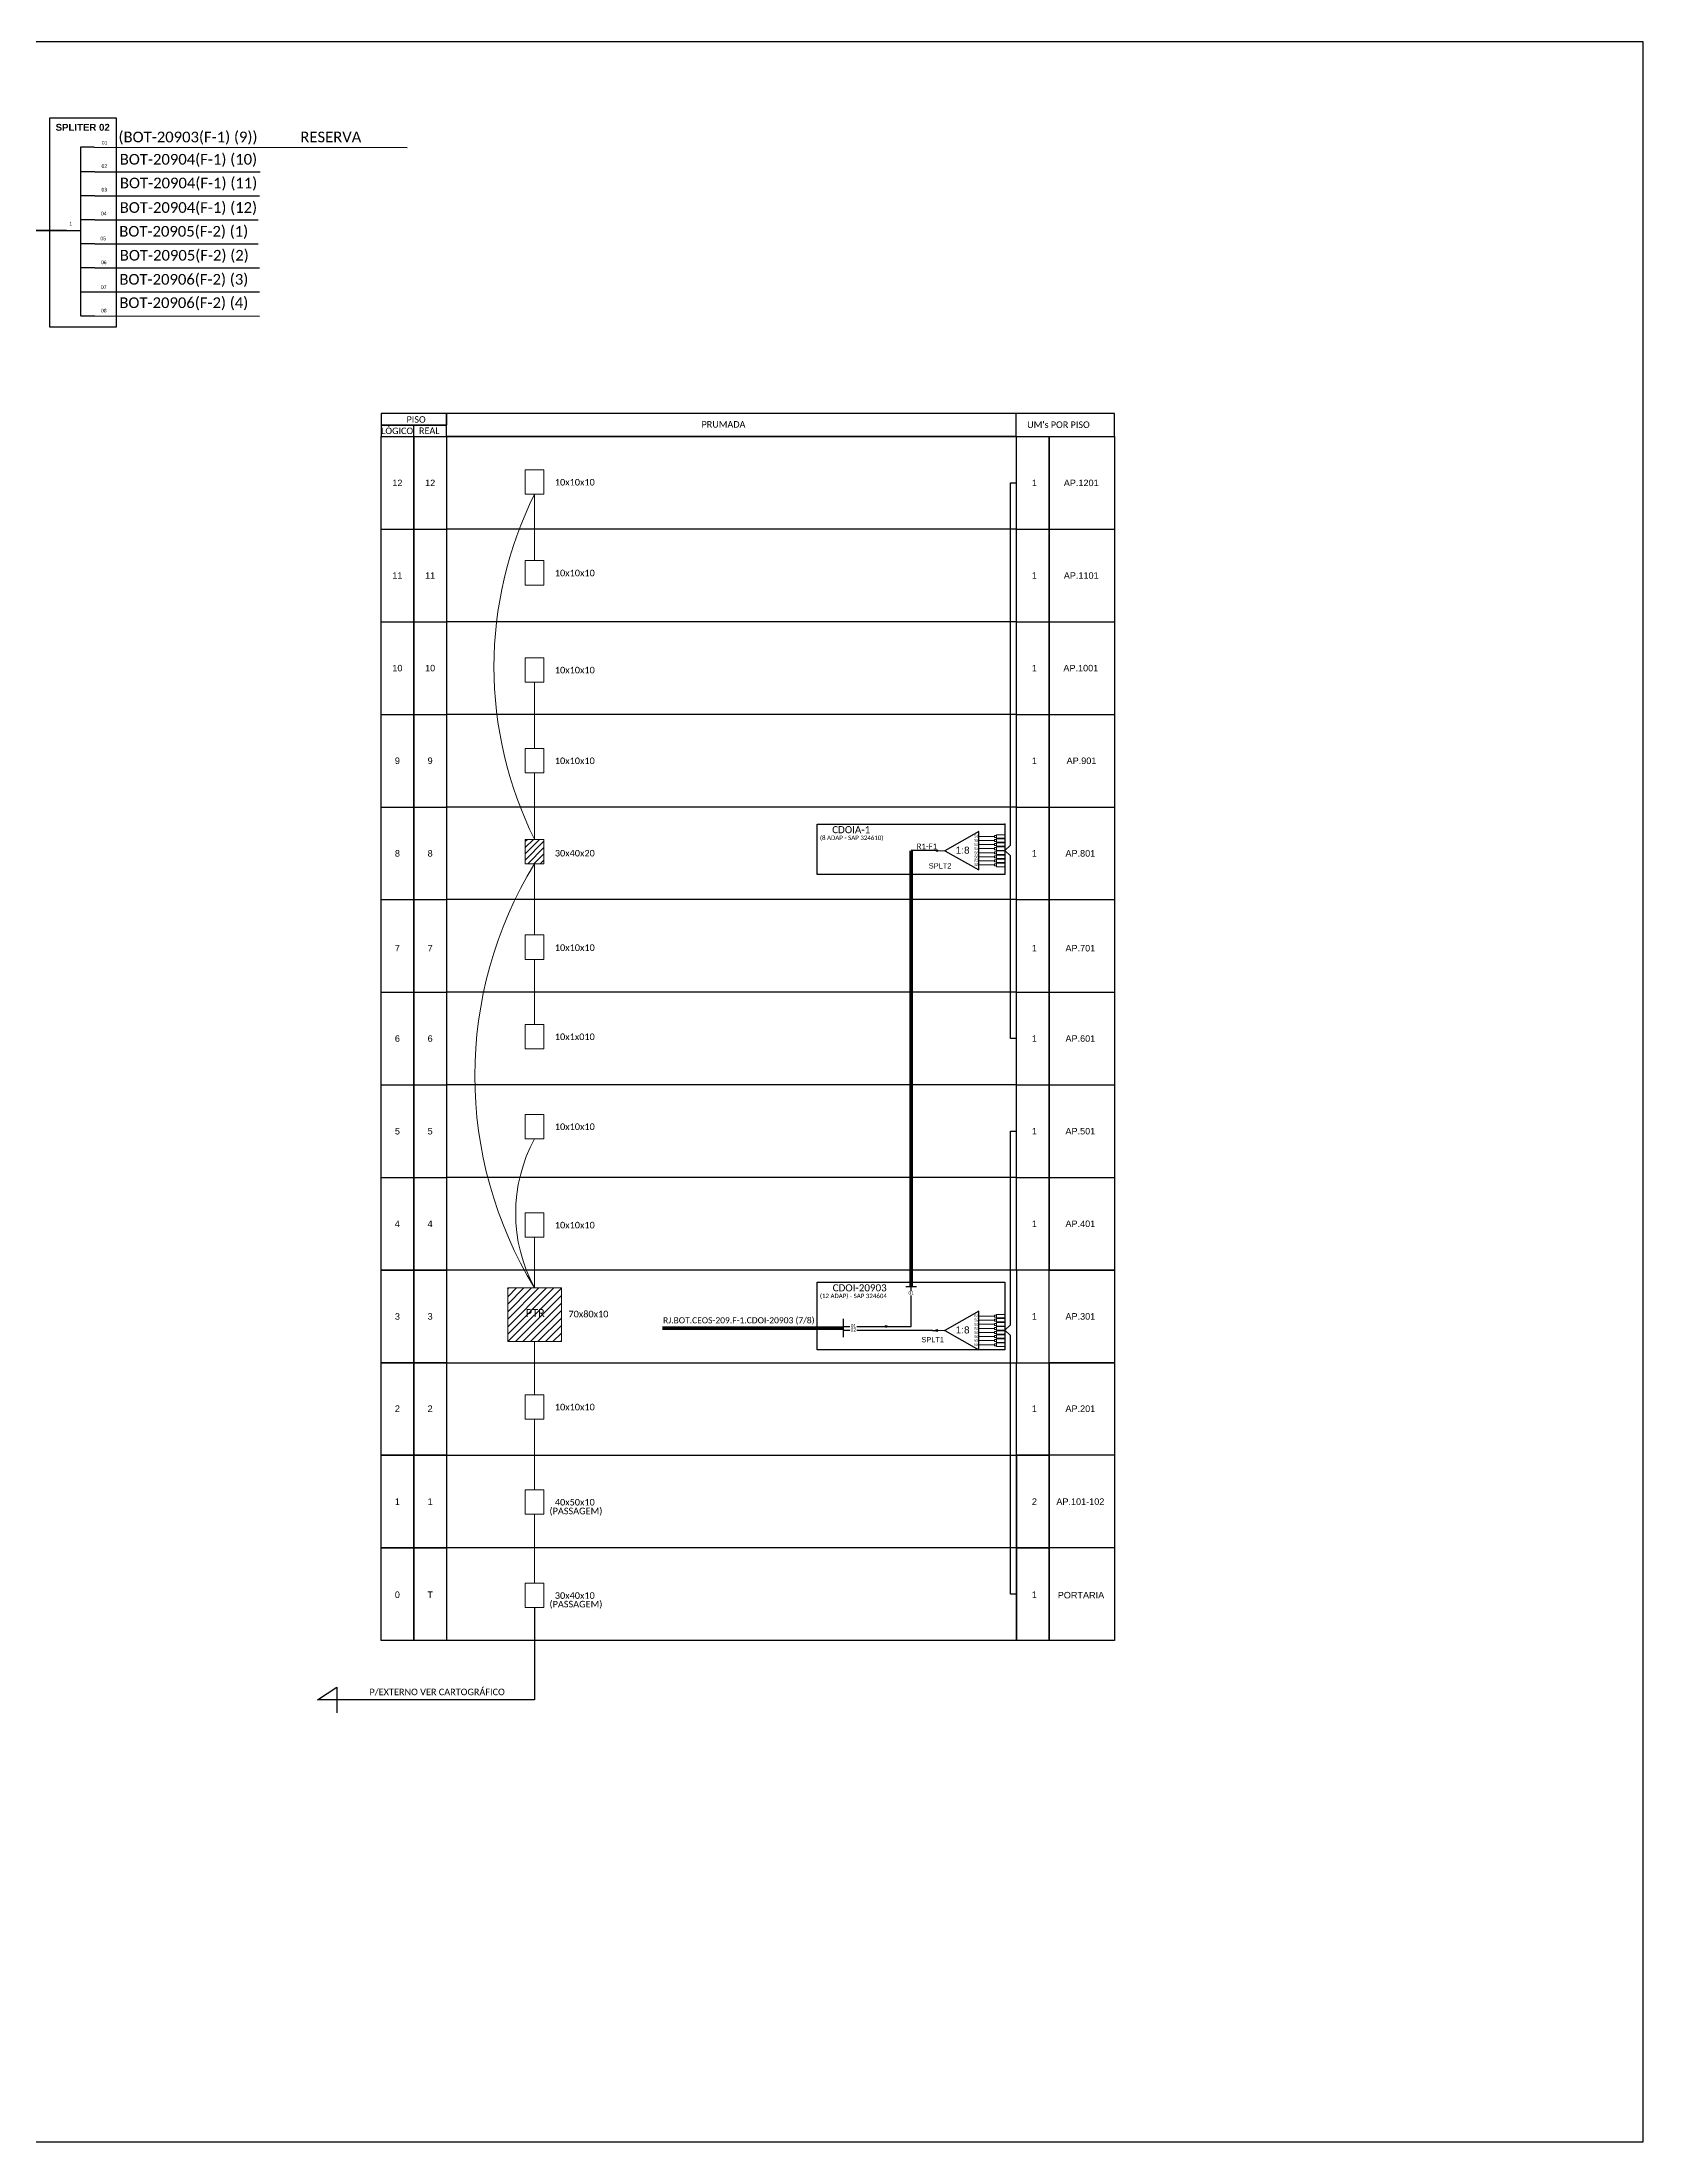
# Paper-space layout 'CDOI-20903' of a CAD drawing. Header units: millimetres. Extents: x 2513 to 3351, y 387 to 981.
# Drawn here: x 2898 to 3351, y 387 to 981 of the extents above; entities that cross this region are included whole.
import ezdxf
from ezdxf.enums import TextEntityAlignment as Align

# ---------------------------------------------------------------- set-up
doc = ezdxf.new("R2010")
doc.units = ezdxf.units.MM
doc.header["$LTSCALE"] = 0.03
for name, color, linetype in [('CAP a instalar', 1, 'FENCELINE1'), ('ml', 1, 'Continuous'), ('texto', 255, 'Continuous'), ('UNIFILAR', 7, 'Continuous')]:
    doc.layers.add(name, color=color, linetype=linetype)
doc.styles.add('ARIAL', font='arial.ttf')
doc.styles.add('MtXpl_Calibri', font='calibri.ttf')
doc.styles.get("Standard").update_dxf_attribs({"font": 'arial.ttf'})
doc.styles.add('WMF-Calibri0', font='calibri.ttf')
doc.linetypes.add('FENCELINE1', pattern='A,0.25,-0.1,[133,ltypeshp.shx,S=0.1,R=0,X=-0.1,Y=0],-0.1,1', length=1.45)

# ---------------------------------------------------------------- blocks, each defined once
blk = doc.blocks.new('A$C415C251F')
at = {"color": 3}
blk.add_point((0, 0), dxfattribs=at)
blk = doc.blocks.new('SPLT_1-8_SC-APC')
at = {"color": 1}
blk.add_lwpolyline([(-7.37, -2.1), (-17.04, -7.55), (-7.37, -13), (-7.37, -2.1)], dxfattribs=at)
at = {"color": 3, "lineweight": 0}
for points in [[(-2.99, -3.51), (-7.37, -3.51)], [(-7.37, -4.66), (-2.99, -4.66)], [(-7.37, -5.82), (-2.99, -5.82)], [(-2.41, -3.02), (-2.41, -4)], [(-2.41, -3.02), (0, -3.02)], [(-2.41, -4), (0, -4)], [(-2.41, -4.17), (-2.41, -5.16)], [(-2.41, -4.17), (0, -4.17)], [(-2.41, -5.16), (0, -5.16)], [(-2.41, -5.32), (-2.41, -6.31)], [(-2.41, -5.32), (0, -5.32)], [(-7.37, -6.97), (-2.99, -6.97)], [(-7.37, -8.12), (-2.99, -8.12)], [(-7.37, -9.28), (-2.99, -9.28)], [(-7.37, -10.43), (-2.99, -10.43)], [(-7.37, -11.58), (-2.99, -11.58)], [(-2.41, -6.31), (0, -6.31)], [(-2.41, -6.48), (-2.41, -7.46)], [(-2.41, -6.48), (0, -6.48)], [(-2.41, -7.46), (0, -7.46)], [(-2.41, -7.63), (-2.41, -8.62)], [(-2.41, -7.63), (0, -7.63)], [(-2.41, -8.62), (0, -8.62)], [(-2.41, -8.78), (-2.41, -9.77)], [(-2.41, -8.78), (0, -8.78)], [(-2.41, -9.77), (0, -9.77)], [(-2.41, -9.94), (-2.41, -10.92)], [(-2.41, -9.94), (0, -9.94)], [(-2.41, -10.92), (0, -10.92)], [(-2.41, -11.09), (-2.41, -12.08)], [(-2.41, -11.09), (0, -11.09)], [(-2.41, -12.08), (0, -12.08)]]:
    blk.add_lwpolyline(points, dxfattribs=at)
for points in [[(-2.99, -3.22), (-2.41, -3.22), (-2.41, -3.8), (-2.99, -3.8)], [(-2.99, -4.38), (-2.41, -4.38), (-2.41, -4.95), (-2.99, -4.95)], [(-2.99, -5.53), (-2.41, -5.53), (-2.41, -6.1), (-2.99, -6.1)], [(-2.99, -6.68), (-2.41, -6.68), (-2.41, -7.26), (-2.99, -7.26)], [(-2.99, -7.84), (-2.41, -7.84), (-2.41, -8.41), (-2.99, -8.41)], [(-2.99, -8.99), (-2.41, -8.99), (-2.41, -9.56), (-2.99, -9.56)], [(-2.99, -10.14), (-2.41, -10.14), (-2.41, -10.72), (-2.99, -10.72)], [(-2.99, -11.3), (-2.41, -11.3), (-2.41, -11.87), (-2.99, -11.87)]]:
    blk.add_lwpolyline(points, close=True, dxfattribs=at)
at = {"color": 1, "lineweight": 0}
blk.add_lwpolyline([(-17.04, -7.55), (-19.26, -7.55)], dxfattribs=at)
at = {"color": 1, "style": 'ARIAL'}
for s, height, p in [('S1', 0.75, (-8.74, -3.78)), ('S2', 0.75, (-8.74, -4.97)), ('S3', 0.75, (-8.74, -6.18)), ('1:8', 2, (-13.91, -8.4)), ('S4', 0.75, (-8.74, -7.36)), ('S5', 0.75, (-8.74, -8.57)), ('S6', 0.75, (-8.74, -9.69)), ('S7', 0.75, (-8.74, -10.78)), ('S8', 0.75, (-8.74, -11.9))]:
    blk.add_text(s, height=height, dxfattribs=at).set_placement(p)

psp = doc.layouts.new('CDOI-20903')

# ---------------------------------------------------------------- hatches: boundary and pattern name
h = psp.add_hatch()
h.set_pattern_fill('ANSI31', color=1, scale=10)
h.set_pattern_definition([(45, (-9152.5598, -1027.9725), (-0.88388348, 0.88388348), [])])
h.paths.add_polyline_path([(3040.26, 755.02), (3034.96, 755.02), (3034.96, 748.13), (3040.26, 748.13)])
h = psp.add_hatch(color=3)
h.dxf.hatch_style = 1
edge = h.paths.add_edge_path()
edge.add_arc((3151.4, 751.82), 0.205, 0, 360)
h = psp.add_hatch()
h.set_pattern_fill('ANSI31', color=1, scale=12, style=0)
h.set_pattern_definition([(45, (2296.439, 150.8694), (-1.0606602, 1.0606602), [])])
h.paths.add_polyline_path([(3045.2, 628.14), (3030.03, 628.14), (3030.03, 612.99), (3045.2, 612.99)])
h.paths.add_polyline_path([(3034.75, 619.08), (3041.26, 619.08), (3041.26, 623.03), (3034.75, 623.03)], flags=9)
h = psp.add_hatch(color=3)
h.dxf.hatch_style = 1
edge = h.paths.add_edge_path()
edge.add_arc((3137.09, 617.26), 0.256, 0, 360)
h = psp.add_hatch(color=3)
h.dxf.hatch_style = 1
edge = h.paths.add_edge_path()
edge.add_arc((3151.4, 616.11), 0.256, 0, 360)

# ---------------------------------------------------------------- linework, layer by layer
at = {"color": 0}
for p, q in [((2994.2, 868.94), (3003.46, 868.94)), ((2994.2, 842.74), (2994.2, 868.94)), ((2994.2, 868.94), (3003.46, 868.94)), ((3003.46, 868.94), (3003.46, 842.74)), ((3003.46, 868.94), (3012.72, 868.94)), ((3003.46, 842.74), (3003.46, 868.94)), ((3003.46, 868.94), (3012.72, 868.94)), ((3173.88, 868.94), (3012.72, 868.94)), ((3012.72, 868.94), (3012.72, 842.74)), ((3173.88, 868.94), (3012.72, 868.94)), ((3173.88, 868.94), (3183.14, 868.94)), ((3173.88, 842.74), (3173.88, 868.94)), ((3173.88, 868.94), (3183.14, 868.94)), ((3183.14, 868.94), (3201.65, 868.94)), ((3183.14, 842.74), (3183.14, 868.94)), ((3183.14, 868.94), (3183.14, 842.74)), ((3183.14, 868.94), (3201.65, 868.94)), ((3201.65, 868.94), (3201.65, 842.74)), ((2994.2, 842.74), (3003.46, 842.74)), ((2994.2, 816.55), (2994.2, 842.74)), ((2994.2, 842.74), (3003.46, 842.74)), ((3003.46, 842.74), (3003.46, 816.55)), ((3003.46, 842.74), (3012.72, 842.74)), ((3003.46, 816.55), (3003.46, 842.74)), ((3003.46, 842.74), (3012.72, 842.74)), ((3173.88, 842.74), (3012.72, 842.74)), ((3012.72, 842.74), (3012.72, 816.55)), ((3173.88, 842.74), (3012.72, 842.74)), ((3173.88, 842.74), (3183.14, 842.74)), ((3173.88, 816.55), (3173.88, 842.74)), ((3173.88, 842.74), (3183.14, 842.74)), ((3183.14, 842.74), (3201.65, 842.74)), ((3183.14, 816.55), (3183.14, 842.74)), ((3183.14, 842.74), (3183.14, 816.55)), ((3183.14, 842.74), (3201.65, 842.74)), ((3201.65, 842.74), (3201.65, 816.55)), ((2994.2, 816.55), (3003.46, 816.55)), ((2994.2, 790.35), (2994.2, 816.55)), ((3003.46, 816.55), (3003.46, 790.35)), ((3003.46, 816.55), (3012.72, 816.55)), ((3003.46, 790.35), (3003.46, 816.55)), ((3173.88, 816.55), (3012.72, 816.55)), ((3012.72, 816.55), (3012.72, 790.35)), ((3173.88, 816.55), (3183.14, 816.55)), ((3173.88, 790.35), (3173.88, 816.55)), ((3183.14, 816.55), (3201.65, 816.55)), ((3183.14, 790.35), (3183.14, 816.55)), ((3183.14, 816.55), (3183.14, 790.35)), ((3201.65, 816.55), (3201.65, 790.35)), ((2994.2, 790.35), (3003.46, 790.35)), ((2994.2, 764.16), (2994.2, 790.35)), ((3003.46, 790.35), (3003.46, 764.16)), ((3003.46, 790.35), (3012.72, 790.35)), ((3003.46, 764.16), (3003.46, 790.35)), ((3173.88, 790.35), (3012.72, 790.35)), ((3012.72, 790.35), (3012.72, 764.16)), ((3173.88, 790.35), (3183.14, 790.35)), ((3173.88, 764.16), (3173.88, 790.35)), ((3183.14, 790.35), (3201.65, 790.35)), ((3183.14, 764.16), (3183.14, 790.35)), ((3183.14, 790.35), (3183.14, 764.16)), ((3201.65, 790.35), (3201.65, 764.16)), ((2994.2, 764.16), (3003.46, 764.16)), ((2994.2, 737.96), (2994.2, 764.16)), ((3003.46, 764.16), (3003.46, 737.96)), ((3003.46, 764.16), (3012.72, 764.16)), ((3003.46, 737.96), (3003.46, 764.16)), ((3173.88, 764.16), (3012.72, 764.16)), ((3012.72, 764.16), (3012.72, 737.96)), ((3173.88, 764.16), (3183.14, 764.16)), ((3173.88, 737.96), (3173.88, 764.16)), ((3183.14, 764.16), (3201.65, 764.16)), ((3183.14, 737.96), (3183.14, 764.16)), ((3183.14, 764.16), (3183.14, 737.96)), ((3201.65, 764.16), (3201.65, 737.96)), ((2994.2, 737.96), (3003.46, 737.96)), ((2994.2, 711.77), (2994.2, 737.96)), ((3003.46, 737.96), (3003.46, 711.77)), ((3003.46, 737.96), (3012.72, 737.96)), ((3003.46, 711.77), (3003.46, 737.96)), ((3173.88, 737.96), (3012.72, 737.96)), ((3012.72, 737.96), (3012.72, 711.77)), ((3173.88, 737.96), (3183.14, 737.96)), ((3173.88, 711.77), (3173.88, 737.96)), ((3183.14, 737.96), (3201.65, 737.96)), ((3183.14, 711.77), (3183.14, 737.96)), ((3183.14, 737.96), (3183.14, 711.77)), ((3201.65, 737.96), (3201.65, 711.77)), ((2994.2, 711.77), (3003.46, 711.77)), ((2994.2, 685.57), (2994.2, 711.77)), ((3003.46, 711.77), (3003.46, 685.57)), ((3003.46, 711.77), (3012.72, 711.77)), ((3003.46, 685.57), (3003.46, 711.77)), ((3173.88, 711.77), (3012.72, 711.77)), ((3012.72, 711.77), (3012.72, 685.57)), ((3173.88, 711.77), (3183.14, 711.77)), ((3173.88, 685.57), (3173.88, 711.77)), ((3183.14, 711.77), (3201.65, 711.77)), ((3183.14, 685.57), (3183.14, 711.77)), ((3183.14, 711.77), (3183.14, 685.57)), ((3201.65, 711.77), (3201.65, 685.57)), ((2994.2, 685.57), (3003.46, 685.57)), ((2994.2, 659.38), (2994.2, 685.57)), ((3003.46, 685.57), (3003.46, 659.38)), ((3003.46, 685.57), (3012.72, 685.57)), ((3003.46, 659.38), (3003.46, 685.57)), ((3173.88, 685.57), (3012.72, 685.57)), ((3012.72, 685.57), (3012.72, 659.38)), ((3173.88, 685.57), (3183.14, 685.57)), ((3173.88, 659.38), (3173.88, 685.57)), ((3183.14, 685.57), (3201.65, 685.57)), ((3183.14, 659.38), (3183.14, 685.57)), ((3183.14, 685.57), (3183.14, 659.38)), ((3201.65, 685.57), (3201.65, 659.38)), ((3173.88, 659.38), (3012.72, 659.38)), ((3173.88, 633.18), (3012.72, 633.18)), ((3173.88, 633.18), (3173.88, 606.99)), ((3012.72, 606.99), (3173.88, 606.99)), ((3012.72, 580.79), (3173.88, 580.79)), ((3173.88, 580.79), (3173.88, 554.6)), ((3183.14, 554.6), (3183.14, 580.79)), ((3201.65, 580.79), (3201.65, 554.6)), ((3173.88, 554.6), (3012.72, 554.6)), ((3173.88, 554.6), (3173.88, 528.4)), ((3201.65, 554.6), (3183.14, 554.6)), ((3183.14, 528.4), (3183.14, 554.6)), ((3201.65, 554.6), (3201.65, 528.4)), ((3173.88, 528.4), (3012.72, 528.4)), ((3201.65, 528.4), (3183.14, 528.4))]:
    psp.add_line(p, q, dxfattribs=at)
at = {"color": 5}
for p, q in [((3144.1, 617.26), (3144.1, 625.99)), ((3137.09, 617.26), (3144.1, 617.26))]:
    psp.add_line(p, q, dxfattribs=at)
at = {"color": 3}
for p, q in [((3124.94, 617.26), (3126.8, 617.26)), ((3128.73, 617.26), (3137.09, 617.26))]:
    psp.add_line(p, q, dxfattribs=at)
psp.add_lwpolyline([(2512.52, 386.56), (3351.09, 386.56), (3351.09, 980.56), (2512.52, 980.56), (2512.52, 386.56)])
at = {"color": 7}
psp.add_lwpolyline([(2900.42, 899.95), (2919.43, 899.95), (2919.43, 958.97), (2900.42, 958.97)], close=True, dxfattribs=at)
at = {"color": 0}
for points in [[(2994.2, 872.22), (3012.72, 872.22), (3012.72, 875.51), (2994.2, 875.51)], [(2994.2, 868.94), (3012.72, 868.94), (3012.72, 872.22), (2994.2, 872.22)], [(2994.2, 659.38), (3003.46, 659.38), (3003.46, 633.18), (2994.2, 633.18)], [(3003.46, 659.38), (3012.72, 659.38), (3012.72, 633.18), (3003.46, 633.18)], [(3173.88, 659.38), (3183.14, 659.38), (3183.14, 633.18), (3173.88, 633.18)], [(3183.14, 659.38), (3201.65, 659.38), (3201.65, 633.18), (3183.14, 633.18)], [(2994.2, 633.18), (3003.46, 633.18), (3003.46, 606.99), (2994.2, 606.99)], [(3003.46, 633.18), (3012.72, 633.18), (3012.72, 606.99), (3003.46, 606.99)], [(3183.14, 633.18), (3201.65, 633.18), (3201.65, 606.99), (3183.14, 606.99)], [(2994.2, 606.99), (3003.46, 606.99), (3003.46, 580.79), (2994.2, 580.79)], [(3003.46, 606.99), (3012.72, 606.99), (3012.72, 580.79), (3003.46, 580.79)], [(3173.88, 606.99), (3183.14, 606.99), (3183.14, 580.79), (3173.88, 580.79)], [(3183.14, 606.99), (3201.65, 606.99), (3201.65, 580.79), (3183.14, 580.79)], [(2994.2, 580.79), (3003.46, 580.79), (3003.46, 554.6), (2994.2, 554.6)], [(3003.46, 580.79), (3012.72, 580.79), (3012.72, 554.6), (3003.46, 554.6)], [(3173.88, 580.79), (3183.14, 580.79), (3183.14, 554.6), (3173.88, 554.6)], [(2994.2, 554.6), (3003.46, 554.6), (3003.46, 528.4), (2994.2, 528.4)], [(3003.46, 554.6), (3012.72, 554.6), (3012.72, 528.4), (3003.46, 528.4)], [(3173.88, 554.6), (3183.14, 554.6), (3183.14, 528.4), (3173.88, 528.4)]]:
    psp.add_lwpolyline(points, close=True, dxfattribs=at)
for points in [[(3012.72, 868.94), (3201.65, 868.94), (3201.65, 875.51), (3012.72, 875.51), (3012.72, 875.51), (3012.72, 872.22)], [(3173.86, 868.94), (3173.86, 875.51)], [(3003.46, 868.94), (3003.46, 872.22)]]:
    psp.add_lwpolyline(points, dxfattribs=at)
at = {"color": 0, "lineweight": 0}
for points in [[(3034.96, 859.53), (3040.26, 859.53), (3040.26, 852.63), (3034.96, 852.63)], [(3034.96, 833.85), (3040.26, 833.85), (3040.26, 826.95), (3034.96, 826.95)], [(3034.96, 806.39), (3040.26, 806.39), (3040.26, 799.5), (3034.96, 799.5)], [(3034.96, 780.73), (3040.26, 780.73), (3040.26, 773.83), (3034.96, 773.83)], [(3034.96, 727.97), (3040.26, 727.97), (3040.26, 721.07), (3034.96, 721.07)], [(3034.96, 702.67), (3040.26, 702.67), (3040.26, 695.77), (3034.96, 695.77)], [(3034.96, 677.23), (3040.26, 677.23), (3040.26, 670.33), (3034.96, 670.33)], [(3034.96, 649.39), (3040.26, 649.39), (3040.26, 642.5), (3034.96, 642.5)], [(3034.96, 597.93), (3040.26, 597.93), (3040.26, 591.03), (3034.96, 591.03)], [(3034.96, 571.02), (3040.26, 571.02), (3040.26, 564.13), (3034.96, 564.13)], [(3034.96, 544.62), (3040.26, 544.62), (3040.26, 537.72), (3034.96, 537.72)]]:
    psp.add_lwpolyline(points, close=True, dxfattribs=at)
at = {"color": 3}
for points in [[(3173.88, 698.67), (3172.23, 698.67), (3172.23, 750.39), (3170.66, 751.9), (3172.23, 753.41), (3172.23, 855.84), (3173.88, 855.84)], [(3173.88, 541.5), (3172.23, 541.5), (3172.23, 614.68), (3170.66, 616.19), (3172.23, 617.7), (3172.23, 672.47), (3173.88, 672.47)]]:
    psp.add_lwpolyline(points, dxfattribs=at)
at = {"color": 1, "lineweight": 0}
for points in [[(3034.96, 755.02), (3040.26, 755.02), (3040.26, 748.13), (3034.96, 748.13)], [(3030.03, 628.17), (3045.2, 628.17), (3045.2, 612.99), (3030.03, 612.99)]]:
    psp.add_lwpolyline(points, close=True, dxfattribs=at)
at = {"color": 1}
for points in [[(3117.53, 759.36), (3170.66, 759.36), (3170.66, 745.04), (3117.53, 745.04)], [(3117.53, 629.78), (3170.66, 629.78), (3170.66, 610.66), (3117.53, 610.66)]]:
    psp.add_lwpolyline(points, close=True, dxfattribs=at)
at = {"color": 5, "const_width": 1}
psp.add_lwpolyline([(3144.1, 628.55), (3144.1, 751.82)], dxfattribs=at)
at = {"color": 5}
for points in [[(3151.19, 751.82), (3144.09, 751.82)], [(3142.59, 628.55), (3145.61, 628.55)], [(3144.1, 627.34), (3144.1, 628.55)]]:
    psp.add_lwpolyline(points, dxfattribs=at)
at = {"color": 1}
for points in [[(3124.94, 619.35), (3124.94, 614.22)], [(3163.29, 621.55), (3153.62, 616.11), (3163.29, 610.66), (3163.29, 621.55)]]:
    psp.add_lwpolyline(points, dxfattribs=at)
at = {"color": 3, "lineweight": 0}
for points in [[(3167.67, 620.14), (3163.29, 620.14)], [(3163.29, 618.99), (3167.67, 618.99)], [(3163.29, 617.84), (3167.67, 617.84)], [(3168.25, 620.64), (3168.25, 619.65)], [(3168.25, 620.64), (3170.66, 620.64)], [(3168.25, 619.65), (3170.66, 619.65)], [(3168.25, 619.48), (3168.25, 618.5)], [(3168.25, 619.48), (3170.66, 619.48)], [(3168.25, 618.5), (3170.66, 618.5)], [(3168.25, 618.33), (3168.25, 617.34)], [(3168.25, 618.33), (3170.66, 618.33)], [(3163.29, 616.68), (3167.67, 616.68)], [(3163.29, 615.53), (3167.67, 615.53)], [(3163.29, 614.38), (3167.67, 614.38)], [(3163.29, 613.22), (3167.67, 613.22)], [(3168.25, 617.34), (3170.66, 617.34)], [(3168.25, 617.18), (3168.25, 616.19)], [(3168.25, 617.18), (3170.66, 617.18)], [(3168.25, 616.19), (3170.66, 616.19)], [(3168.25, 616.02), (3168.25, 615.04)], [(3168.25, 616.02), (3170.66, 616.02)], [(3168.25, 615.04), (3170.66, 615.04)], [(3168.25, 614.87), (3168.25, 613.88)], [(3168.25, 614.87), (3170.66, 614.87)], [(3168.25, 613.88), (3170.66, 613.88)], [(3168.25, 613.72), (3168.25, 612.73)], [(3168.25, 613.72), (3170.66, 613.72)], [(3168.25, 612.73), (3170.66, 612.73)], [(3168.25, 612.56), (3168.25, 611.58)], [(3168.25, 612.56), (3170.66, 612.56)]]:
    psp.add_lwpolyline(points, dxfattribs=at)
for points in [[(3167.67, 620.43), (3168.25, 620.43), (3168.25, 619.86), (3167.67, 619.86)], [(3167.67, 619.28), (3168.25, 619.28), (3168.25, 618.7), (3167.67, 618.7)], [(3167.67, 618.12), (3168.25, 618.12), (3168.25, 617.55), (3167.67, 617.55)], [(3167.67, 616.97), (3168.25, 616.97), (3168.25, 616.4), (3167.67, 616.4)], [(3167.67, 615.82), (3168.25, 615.82), (3168.25, 615.24), (3167.67, 615.24)], [(3167.67, 614.66), (3168.25, 614.66), (3168.25, 614.09), (3167.67, 614.09)], [(3167.67, 613.51), (3168.25, 613.51), (3168.25, 612.94), (3167.67, 612.94)], [(3167.67, 612.36), (3168.25, 612.36), (3168.25, 611.78), (3167.67, 611.78)]]:
    psp.add_lwpolyline(points, close=True, dxfattribs=at)
at = {"color": 1, "const_width": 1}
psp.add_lwpolyline([(3073.72, 616.76), (3124.94, 616.76)], dxfattribs=at)
at = {"color": 2}
for points in [[(3124.94, 616.16), (3126.8, 616.16)], [(3150.2, 616.11), (3128.75, 616.11)], [(3150.2, 616.11), (3151.4, 616.11)]]:
    psp.add_lwpolyline(points, dxfattribs=at)
at = {"color": 1, "lineweight": 0}
psp.add_lwpolyline([(3153.62, 616.11), (3151.4, 616.11)], dxfattribs=at)
at = {"color": 3}
for centre, radius in [((3151.4, 751.82), 0.205), ((3137.09, 617.26), 0.256), ((3151.4, 616.11), 0.256)]:
    psp.add_circle(centre, radius, dxfattribs=at)
psp.add_point((3153.62, 616.11))
at = {"layer": 'CAP a instalar', "color": 3, "lineweight": 0}
for points in [[(3037.61, 852.63), (3037.61, 833.85)], [(3037.61, 780.73), (3037.61, 799.5)], [(3037.61, 755.02), (3037.61, 773.83)], [(3037.61, 748.13), (3037.61, 727.97)], [(3037.61, 721.07), (3037.61, 702.67)], [(3037.61, 628.17), (3037.61, 642.5)], [(3037.61, 612.99), (3037.61, 597.93)], [(3167.67, 612.07), (3163.29, 612.07)], [(3168.25, 611.58), (3170.66, 611.58)], [(3037.61, 591.03), (3037.61, 571.02)], [(3037.61, 564.13), (3037.61, 544.62)]]:
    psp.add_lwpolyline(points, dxfattribs=at)
for centre, radius, start, end in [((3135.66, 803.83), 109.52, 153.53662, 206.46338), ((3135.76, 688.15), 115.02, 148.56932, 211.43068), ((3076.57, 649.25), 44.29, 151.57492, 208.42508)]:
    psp.add_arc(centre, radius, start, end, dxfattribs=at)
at = {"layer": 'ml', "color": 1}
psp.add_lwpolyline([(3037.61, 537.72), (3037.61, 511.58), (2976.22, 511.58), (2981.68, 515.21), (2981.68, 507.95)], dxfattribs=at)
at = {"layer": 'UNIFILAR', "color": 7, "linetype": 'Continuous'}
for p, q in [((2909.19, 950.78), (2909.19, 903.01)), ((2913.06, 950.78), (2909.19, 950.78)), ((2913.25, 943.87), (2909.38, 943.87)), ((2913.25, 937.06), (2909.38, 937.06)), ((2905.17, 927.21), (2909.17, 927.21)), ((2913.25, 930.21), (2909.38, 930.21)), ((2913.25, 923.43), (2909.38, 923.43)), ((2913.25, 916.65), (2909.38, 916.65)), ((2913.25, 909.84), (2909.38, 909.84)), ((2913.25, 903.05), (2909.38, 903.05))]:
    psp.add_line(p, q, dxfattribs=at)
at = {"layer": 'UNIFILAR', "color": 10, "linetype": 'Continuous'}
for p, q in [((2913.06, 950.78), (3001.63, 950.76)), ((2913.25, 943.87), (2960.05, 943.86)), ((2913.25, 937.07), (2959.85, 937.06)), ((2913.25, 930.23), (2959.44, 930.21)), ((2913.25, 923.45), (2959.44, 923.43)), ((2913.25, 916.65), (2959.85, 916.64)), ((2913.25, 909.86), (2959.85, 909.85)), ((2913.25, 903.06), (2959.85, 903.05))]:
    psp.add_line(p, q, dxfattribs=at)
at = {"layer": 'UNIFILAR', "color": 1, "linetype": 'Continuous', "lineweight": 60}
psp.add_line((2905.17, 927.21), (2866.91, 927.09), dxfattribs=at)

# ---------------------------------------------------------------- block references
at = {"color": 3}
for name in ['SPLT_1-8_SC-APC', 'A$C415C251F']:
    psp.add_blockref(name, (3170.66, 759.36), dxfattribs=at)

# ---------------------------------------------------------------- texts
at = {"color": 0, "style": 'WMF-Calibri0'}
for s, height, p in [('     PISO', 1.84, (2998.17, 872.87)), ('PRUMADA', 1.84, (3084.84, 871.48)), ("UM's POR PISO", 1.84, (3176.93, 871.39)), ('  LÓGICO', 1.84, (2992.93, 869.65)), ('    REAL', 1.84, (3002.34, 869.69)), ('10x10x10', 1.854, (3043.36, 855.11)), ('10x10x10', 1.854, (3043.36, 829.43)), ('10x10x10', 1.854, (3043.36, 801.97)), ('10x10x10', 1.854, (3043.36, 776.31)), ('30x40x20', 1.854, (3043.36, 750.18)), ('10x10x10', 1.854, (3043.36, 723.46)), ('10x1x010', 1.854, (3043.36, 698.25)), ('10x10x10', 1.854, (3043.36, 672.81)), ('10x10x10', 1.854, (3043.36, 644.97)), ('70x80x10', 1.854, (3047.21, 619.82)), ('10x10x10', 1.854, (3043.36, 593.51)), ('(PASSAGEM)', 1.854, (3041.85, 564.12)), ('40x50x10', 1.854, (3043.36, 566.6)), ('30x40x10', 1.854, (3043.36, 540.2)), ('(PASSAGEM)', 1.854, (3041.85, 537.77)), ('P/EXTERNO VER CARTOGRÁFICO', 1.8536, (2990.93, 512.93))]:
    psp.add_text(s, height=height, dxfattribs=at).set_placement(p)
at = {"color": 0, "style": 'ARIAL'}
for s, p in [('12', (2998.83, 855.84)), ('12', (3008.09, 855.84)), ('1', (3178.98, 855.84)), ('AP.1201', (3192.22, 855.84)), ('11', (2998.83, 829.64)), ('11', (3008.09, 829.64)), ('1', (3178.98, 829.64)), ('AP.1101', (3192.22, 829.64)), ('10', (2998.83, 803.45)), ('10', (3008.09, 803.45)), ('1', (3178.98, 803.45)), ('AP.1001', (3192.1, 803.45)), ('9', (2998.83, 777.25)), ('9', (3008.09, 777.25)), ('1', (3178.98, 777.25)), ('AP.901', (3192.29, 777.25)), ('8', (2998.83, 751.06)), ('8', (3008.09, 751.06)), ('1', (3178.98, 751.06)), ('AP.801', (3191.97, 751.06)), ('7', (2998.83, 724.23)), ('7', (3008.09, 724.23)), ('1', (3178.98, 724.23)), ('AP.701', (3191.97, 724.23)), ('6', (2998.83, 698.67)), ('6', (3008.09, 698.67)), ('1', (3178.98, 698.67)), ('AP.601', (3191.97, 698.67)), ('5', (2998.83, 672.47)), ('5', (3008.09, 672.47)), ('1', (3178.98, 672.47)), ('AP.501', (3191.97, 672.47)), ('4', (2998.83, 646.28)), ('4', (3008.09, 646.28)), ('1', (3178.98, 646.28)), ('AP.401', (3191.97, 646.28)), ('3', (2998.83, 620.08)), ('3', (3008.09, 620.08)), ('1', (3178.98, 620.08)), ('AP.301', (3191.97, 620.08)), ('2', (2998.83, 593.98)), ('2', (3008.09, 593.98)), ('1', (3178.98, 593.98)), ('AP.201', (3191.97, 593.98)), ('1', (2998.83, 567.69)), ('1', (3008.09, 567.69)), ('2', (3178.98, 567.69)), ('AP.101-102', (3191.97, 567.69)), ('0', (2998.83, 541.36)), ('T', (3008.09, 541.36)), ('1', (3178.98, 541.36)), ('PORTARIA', (3192.15, 541.24))]:
    psp.add_text(s, height=1.84, dxfattribs=at).set_placement(p, align=Align.MIDDLE_CENTER)
at = {"color": 1, "ltscale": 6, "style": 'WMF-Calibri0'}
psp.add_text('(8 ADAP - SAP 324610)', height=1.25, dxfattribs=at).set_placement((3127.3, 754.83), align=Align.CENTER)
psp.add_text('CDOIA-1', height=2, dxfattribs=at).set_placement((3121.79, 756.75))
at = {"color": 5, "style": 'WMF-Calibri0'}
psp.add_text('R1-F1', height=1.6, dxfattribs=at).set_placement((3145.69, 752.24))
at = {"ltscale": 6, "style": 'ARIAL'}
psp.add_text('SPLT2', height=1.5, dxfattribs=at).set_placement((3152.3, 746.77), align=Align.CENTER)
at = {"color": 1, "style": 'WMF-Calibri0'}
psp.add_text('(12 ADAP) - SAP 324604', height=1.25, dxfattribs=at).set_placement((3127.78, 625.25), align=Align.CENTER)
at = {"color": 1}
for s, height, style, p in [('CDOI-20903', 2, 'WMF-Calibri0', (3121.93, 627.17)), ('RJ.BOT.CEOS-209.F-1.CDOI-20903 (7/8)', 1.7248, 'WMF-Calibri0', (3073.95, 618.12)), ('S1', 0.75, 'ARIAL', (3161.92, 619.87)), ('S2', 0.75, 'ARIAL', (3161.92, 618.69)), ('S3', 0.75, 'ARIAL', (3161.92, 617.48)), ('1:8', 2, 'ARIAL', (3156.75, 615.26)), ('S4', 0.75, 'ARIAL', (3161.92, 616.3)), ('S5', 0.75, 'ARIAL', (3161.92, 615.09)), ('S6', 0.75, 'ARIAL', (3161.92, 613.97)), ('S7', 0.75, 'ARIAL', (3161.92, 612.87)), ('S8', 0.75, 'ARIAL', (3161.92, 611.75))]:
    psp.add_text(s, height=height, dxfattribs=dict(at, style=style)).set_placement(p)
at = {"style": 'ARIAL'}
for s, p in [('01', (3144.12, 626.75)), ('01', (3127.81, 617.41)), ('02', (3127.78, 616.23))]:
    psp.add_text(s, height=1, dxfattribs=at).set_placement(p, align=Align.MIDDLE_CENTER)
at = {"color": 7, "style": 'WMF-Calibri0'}
psp.add_text('PTR', height=2.224, dxfattribs=at).set_placement((3035.13, 619.95))
at = {"style": 'ARIAL'}
psp.add_text('SPLT1', height=1.5, dxfattribs=at).set_placement((3150.21, 612.77), align=Align.CENTER)
at = {"layer": 'texto', "color": 3, "lineweight": 0, "style": 'MtXpl_Calibri'}
psp.add_text('(BOT-20903(F-1) (9))', height=3.0175, dxfattribs=at).set_placement((2919.96, 952.18))
at = {"layer": 'texto', "color": 1, "lineweight": 0, "style": 'MtXpl_Calibri'}
psp.add_text('RESERVA', height=3.017, dxfattribs=at).set_placement((2971.38, 952.18))
at = {"layer": 'texto'}
for s, insert, char_height, width, attachment_point in [('{\\fArial|b1|i0|c0|p34;\\C10;SPLITER 02}', (2909.84, 956.41), 1.9528, 18.2841, 5), ('\\C7;\\fArial|b0|i0|;\\H1.0273588255048;01 ', (2916.02, 952.03), 1.9528, 3.9163, 5), ('\\C7;\\fArial|b0|i0|;\\H1.0273588255048;02 ', (2915.96, 945.43), 1.9528, 4.134, 5), ('\\C7;\\fCalibri|b0|i0|c0|p34;BOT-20904(F-1) (10)', (2920.32, 948.89), 3.0175, 79.4187, 1), ('\\C7;\\fArial|b0|i0|;\\H1.0273588255048;03 ', (2915.96, 938.78), 1.9528, 3.8016, 5), ('\\C7;\\fCalibri|b0|i0|c0|p34;BOT-20904(F-1) (11)', (2920.36, 942.18), 3.0175, 122.7824, 1), ('\\C7;\\fCalibri|b0|i0|c0|p34;BOT-20904(F-1) (12)', (2920.31, 935.25), 3.0175, 104.6457, 1), ('\\C7;\\fArial|b0|i0|;\\H1.0273588255048;1', (2906.48, 929.22), 1.9528, 1.9343, 5), ('\\C7;\\fArial|b0|i0|;\\H1.0273588255048;04 ', (2915.8, 932.02), 1.9528, 4.134, 5), ('\\C7;\\fCalibri|b0|i0|c0|p34;BOT-20905(F-2) (1)', (2920.18, 928.52), 3.0175, 101.2175, 1), ('\\C7;\\fArial|b0|i0|;\\H1.0273588255048;05 ', (2915.65, 924.97), 1.9528, 5.0844, 5), ('\\C7;\\fCalibri|b0|i0|c0|p34;BOT-20905(F-2) (2) ', (2920.34, 921.74), 3.0175, 96.4465, 1), ('\\C7;\\fArial|b0|i0|;\\H1.0273588255048;06 ', (2915.8, 918.22), 1.9528, 4.134, 5), ('\\C7;\\fCalibri|b0|i0|c0|p34;BOT-20906(F-2) (3)', (2920.21, 914.93), 3.0175, 79.4608, 1), ('\\C7;\\fArial|b0|i0|;\\H1.0273588255048;07 ', (2915.8, 911.22), 1.9528, 4.134, 5), ('\\C7;\\fArial|b0|i0|;\\H1.0273588255048;08 ', (2915.8, 904.57), 1.9528, 4.134, 5), ('\\pt78.45432;{\\fCalibri|b0|i0|c0|p34;\\C7;BOT-20906(F-2) (4)}', (2920.2, 908.32), 3.0175, 92.0618, 1)]:
    psp.add_mtext(s, dxfattribs=dict(at, insert=insert, char_height=char_height, width=width, attachment_point=attachment_point))

doc.saveas('drawing.dxf')
